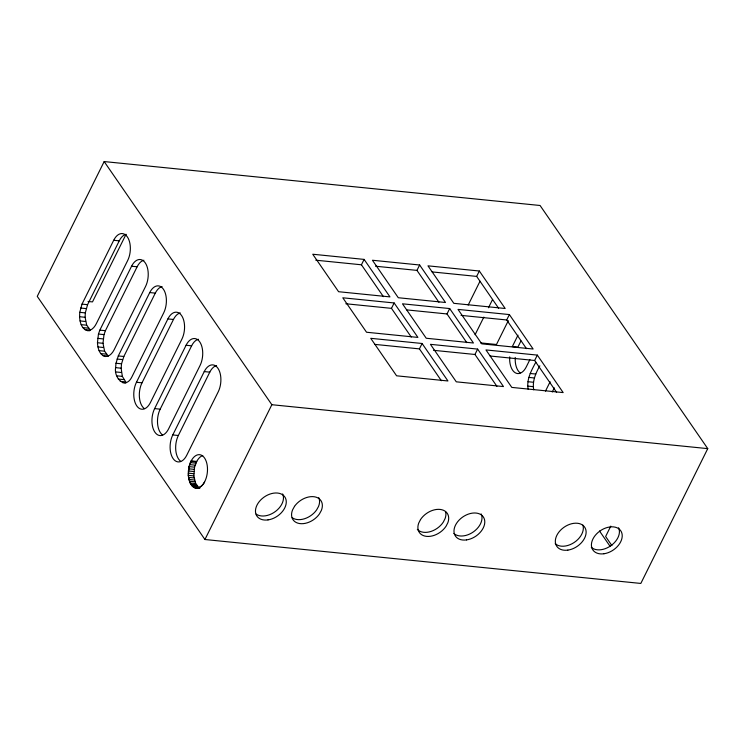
<?xml version="1.0" encoding="UTF-8"?>
<svg xmlns="http://www.w3.org/2000/svg" width="745" height="745" viewBox="0 0 745 745"><rect width="100%" height="100%" fill="white"/><g stroke="black" fill="none" stroke-linecap="round" stroke-linejoin="round"><path stroke-width="1.12" d="M188.299 475.347L189.016 466.621L191.204 460.885A16.772 9.489 -84.2 0 1 203.832 457.085A16.772 9.489 -84.2 0 1 206.16 478.122C204.679 482.602 201.821 487.928 196.531 488.226C190.627 487.314 188.774 480.441 188.299 475.347L193.858 475.906L195.712 483.57L198.57 487.221L193.011 486.662L191.269 484.744L196.82 485.302M193.858 475.906L194.566 467.18L196.755 461.444A16.772 9.489 -84.2 0 1 202.742 455.521M97.455 342.747L98.452 334.049L99.858 330.128L131.576 266.226A16.921 9.573 -84.2 0 1 145.256 262.873A16.921 9.573 -84.2 0 1 145.545 286.49L114.097 349.843C112.355 353.223 109.366 356.808 105.185 356.52C99.336 354.965 97.791 348.008 97.455 342.747L103.006 343.305L104.598 351.193L108.351 356.157L102.801 355.598M103.006 343.305L104.002 334.607L105.418 330.687L137.127 266.785A16.921 9.573 -84.2 0 1 143.906 260.219M528.168 389.253C526.268 379.494 531.446 370.423 535.841 362.154M533.718 389.812C532.116 381.3 535.757 373.04 539.855 365.804M79.575 316.727L79.762 312.332L82.015 304.118L113.696 240.281A16.921 9.573 -84.2 0 1 127.376 236.929A16.921 9.573 -84.2 0 1 127.665 260.545L96.45 323.414C94.708 326.962 91.672 330.901 87.267 330.566C81.419 328.964 79.901 322.008 79.575 316.727L85.126 317.286L86.699 325.192L90.434 330.184L84.883 329.625M85.126 317.286L85.312 312.891L87.565 304.677L119.247 240.84A16.921 9.573 -84.2 0 1 126.026 234.275M196.596 484.948L191.046 484.39C187.079 477.2 187.749 468.139 191.204 460.885L196.755 461.444M115.605 367.648L115.997 363.253L118.287 355.924L149.745 292.562A16.921 9.573 -84.2 0 1 163.416 289.218A16.921 9.573 -84.2 0 1 163.714 312.826L131.949 376.793C125.439 390.24 113.687 377.994 115.605 367.648L121.156 368.207L122.338 376.383L125.793 381.952L120.234 381.384M121.156 368.207L121.547 363.811L123.847 356.483L155.295 293.12A16.921 9.573 -84.2 0 1 162.075 286.564M104.17 161.563L37.25 296.37L204.931 539.51L640.83 583.437L707.75 448.63L540.069 205.49L104.17 161.563L271.851 404.712L707.75 448.63M125.942 234.507L92.492 301.911L88.05 301.464M136.456 382.26L167.904 318.907A16.921 9.573 -84.2 0 1 181.584 315.554A16.921 9.573 -84.2 0 1 181.882 339.171L150.434 402.524A16.921 9.573 -84.2 0 1 136.754 405.876A16.921 9.573 -84.2 0 1 136.456 382.26L142.006 382.818L173.464 319.465A16.921 9.573 -84.2 0 1 180.234 312.9M154.625 408.605L186.073 345.252A16.921 9.573 -84.2 0 1 199.753 341.899A16.921 9.573 -84.2 0 1 200.042 365.506L168.594 428.869A16.921 9.573 -84.2 0 1 154.913 432.212A16.921 9.573 -84.2 0 1 154.625 408.605L160.175 409.163L191.623 345.81A16.921 9.573 -84.2 0 1 198.403 339.245M172.784 434.94L204.242 371.587A16.921 9.573 -84.2 0 1 217.912 368.235A16.921 9.573 -84.2 0 1 218.21 391.851L186.762 455.204A16.921 9.573 -84.2 0 1 173.082 458.557A16.921 9.573 -84.2 0 1 172.784 434.94L178.344 435.499L209.792 372.146A16.921 9.573 -84.2 0 1 216.572 365.581M204.931 539.51L271.851 404.712M383.405 296.659L361.437 264.792L364.109 259.4L312.742 254.231L338.593 291.714L389.961 296.892L364.109 259.4M411.268 337.066L391.479 308.356L394.152 302.964L342.793 297.795L366.54 332.242L417.908 337.411L394.152 302.964M438.935 302.256L416.958 270.388L419.64 264.997L372.435 260.247L398.286 297.73L445.491 302.489L419.64 264.997M441.394 380.751L419.426 348.883L422.098 343.492L370.74 338.314L396.591 375.806L447.95 380.974L422.098 343.492M466.798 342.663L447.009 313.952L449.682 308.56L402.486 303.811L426.233 338.249L473.438 343.007L449.682 308.56M498.629 308.272L476.66 276.404L479.333 271.012L427.965 265.835L453.817 303.327L505.185 308.495L479.333 271.012M468.167 305.078L480.013 281.228M475.087 334.719L483.84 317.1M488.469 307.76L492.585 299.471M496.924 386.338L474.956 354.48L477.629 349.088L430.433 344.33L456.285 381.822L503.48 386.571L477.629 349.088M526.491 348.679L506.702 319.968L509.375 314.576L458.007 309.399L481.764 343.845L533.131 349.023L509.375 314.576M508.314 320.648L496.468 344.497L480.572 342.896M517.989 335.166L512.327 346.593L517.877 347.151L520.969 340.921M529.9 359.584L526.296 366.857A16.921 9.573 -84.2 0 1 515.214 372.751A16.921 9.573 -84.2 0 1 509.692 356.883M556.617 392.354L534.649 360.496L537.322 355.104L485.954 349.926L511.806 387.409L563.173 392.587L537.322 355.104M545.48 391.125L550.117 381.775M552.25 392.01L554.308 387.856M610.779 526.128L605.629 536.502L611.915 545.619M204.605 481.857C202.715 486.047 197.341 490.191 193.011 486.662M315.778 260.191L361.437 264.792M375.517 266.216L416.958 270.388M432.137 271.916L476.66 276.404M113.696 240.281L119.247 240.84M131.576 266.226L137.127 266.785M345.82 303.755L391.479 308.356M406.714 309.892L447.009 313.952M461.043 315.368L506.702 319.968M149.745 292.562L155.295 293.12M82.015 304.118L87.565 304.677M80.59 308.03L86.141 308.588M167.904 318.907L173.464 319.465M79.762 312.332L85.312 312.891M374.912 344.395L419.426 348.883M433.506 350.308L474.956 354.48M490.126 356.008L534.649 360.496M80.05 320.927L85.6 321.486M81.14 324.634L86.699 325.192M82.797 327.595L88.348 328.154M99.858 330.128L105.418 330.687M530.207 373.487L535.767 374.046M87.267 330.566L89.484 330.789M98.452 334.049L104.002 334.607M528.801 377.408L534.351 377.966M186.073 345.252L191.623 345.81M97.632 338.351L103.183 338.91M527.982 381.71L533.532 382.269M527.805 386.106L533.355 386.664M97.94 346.937L103.49 347.496M99.048 350.634L104.598 351.193M100.705 353.586L106.256 354.145M118.287 355.924L123.847 356.483M117.021 359.043L122.571 359.602M204.242 371.587L209.792 372.146M115.997 363.253L121.547 363.811M115.875 371.941L121.426 372.5M116.779 375.825L122.338 376.383M118.269 379.047L123.828 379.615M122.543 382.679L125.877 383.014M190.953 461.285L196.503 461.844M190.301 462.598L195.851 463.157M189.658 464.61L195.209 465.169M189.016 466.621L194.566 467.18M188.671 468.801L194.222 469.359M188.327 470.97L193.886 471.529M188.317 473.159L193.868 473.718M188.615 477.405L194.166 477.964M188.923 479.454L194.482 480.013M189.547 481.233L195.097 481.792M190.161 483.011L195.712 483.57M191.931 485.768L197.481 486.327M194.1 487.547L199.651 488.105M195.311 487.891L199.753 488.338M599.511 530.999L610.062 546.308M618.573 527.777A16.921 11.613 -34.6 0 1 610.965 545.638A16.921 11.613 -34.6 0 1 591.288 547.296M582.869 525.095A16.921 11.613 -34.6 0 1 574.265 542.425A16.921 11.613 -34.6 0 1 555.193 543.664M481.14 513.929A16.921 11.613 -34.6 0 1 473.531 531.79A16.921 11.613 -34.6 0 1 453.854 533.448M445.612 511.843A16.921 11.613 -34.6 0 1 445.091 518.585L443.312 522.096A16.921 11.613 -34.6 0 1 417.321 529.378M282.625 493.935A16.921 11.613 -34.6 0 1 275.603 511.349A16.921 11.613 -34.6 0 1 256.14 514.097M318.758 497.651A16.921 11.613 -34.6 0 1 318.534 506.442L316.606 509.934A16.921 11.613 -34.6 0 1 292.161 517.682M180.672 461.276A16.921 9.573 -84.2 0 1 178.344 435.499M162.503 434.94A16.921 9.573 -84.2 0 1 160.175 409.163M144.344 408.595A16.921 9.573 -84.2 0 1 142.006 382.818M520.196 372.928A16.921 9.573 -84.2 0 1 515.242 357.442M420.478 519.628L418.699 523.148A16.921 11.613 -34.6 0 0 426.475 536.363A16.921 11.613 -34.6 0 0 446.106 526.156L447.885 522.636A16.921 11.613 -34.6 0 0 440.109 509.422A16.921 11.613 -34.6 0 0 420.478 519.628M294.526 506.339L292.599 509.831A16.921 11.613 -34.6 0 0 299.565 523.549A16.921 11.613 -34.6 0 0 319.4 513.985L321.328 510.493A16.921 11.613 -34.6 0 0 314.362 496.775A16.921 11.613 -34.6 0 0 294.526 506.339M466.51 539.911A16.921 11.613 -34.6 0 0 483.933 517.989A16.921 11.613 -34.6 0 0 457.709 521.686A16.921 11.613 -34.6 0 0 466.51 539.911M267.995 519.908A16.921 11.613 -34.6 0 0 285.419 497.986A16.921 11.613 -34.6 0 0 259.195 501.683A16.921 11.613 -34.6 0 0 267.995 519.908M603.944 553.759A16.921 11.613 -34.6 0 0 621.367 531.828A16.921 11.613 -34.6 0 0 595.143 535.534A16.921 11.613 -34.6 0 0 603.944 553.759M567.858 550.117A16.921 11.613 -34.6 0 0 585.272 528.196A16.921 11.613 -34.6 0 0 559.048 531.902A16.921 11.613 -34.6 0 0 567.858 550.117"/></g></svg>
